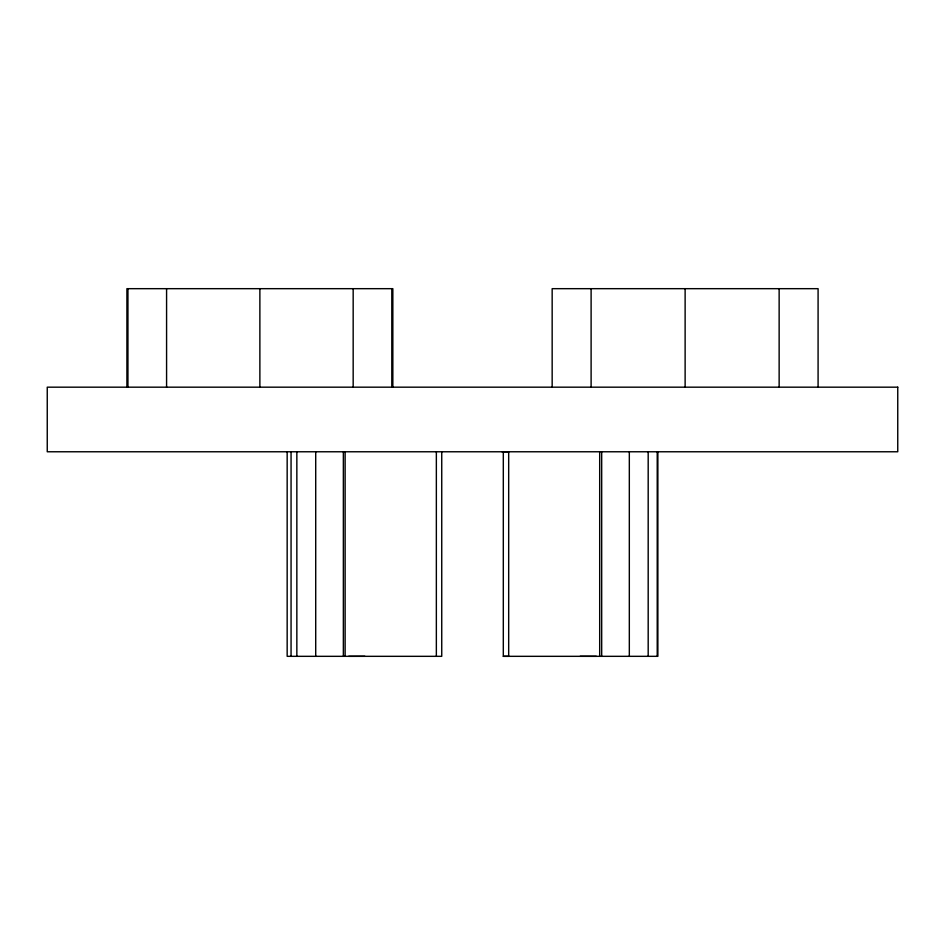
<?xml version="1.0" encoding="UTF-8"?>
<svg xmlns="http://www.w3.org/2000/svg" width="945" height="945" viewBox="0 0 945 945"><rect width="100%" height="100%" fill="white"/><g stroke="black" fill="none" stroke-linecap="round" stroke-linejoin="round"><path stroke-width="1.42" d="M501.972 451.781L508.682 451.769L508.682 656.326L503.307 656.326L503.307 451.769M348.717 656.326L364.864 656.303M503.307 656.326L657.874 656.326L657.874 451.769M580.183 656.303L596.33 656.326M818.086 387.178L818.086 288.674L552.163 288.674L552.163 387.178M779.141 288.674L779.141 387.178M685.125 288.674L685.125 387.178M657.224 451.769L657.224 656.326M648.187 451.769L648.187 656.326M629.323 451.769L629.323 656.326M601.681 451.769L601.681 656.326M599.685 451.769L599.685 656.326M591.109 288.674L591.109 387.178M441.74 451.769L441.74 656.326L287.162 656.326L287.162 451.769M436.354 451.769L436.354 656.326M392.837 387.178L392.837 288.674L126.913 288.674L126.913 387.178M391.809 288.674L391.809 387.178M353.17 288.674L353.17 387.178M345.126 451.769L345.126 656.326M343.354 451.769L343.354 656.326M315.713 451.769L315.713 656.326M296.848 451.769L296.848 656.326M291.06 451.769L291.06 656.326M259.875 288.674L259.875 387.178M166.58 288.674L166.58 387.178M127.941 288.674L127.941 387.178M897.75 387.178L47.25 387.178L47.25 451.769L897.75 451.769L897.75 387.178"/></g></svg>
